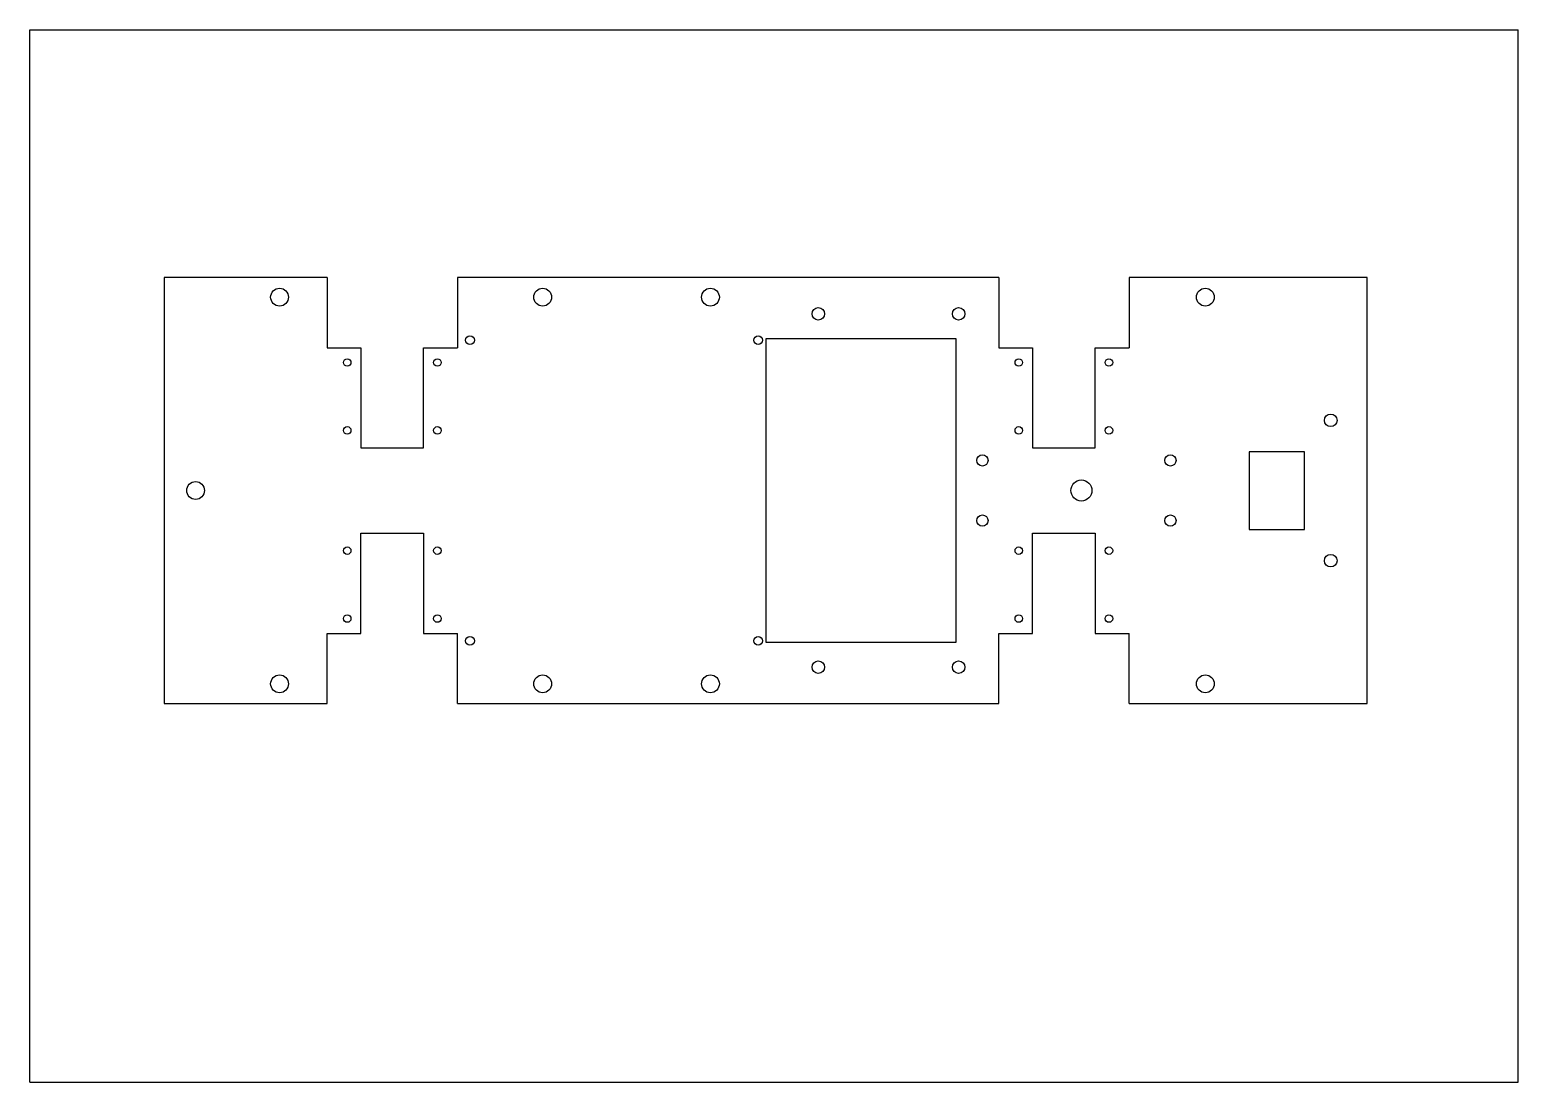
# Model space of a CAD drawing. Header units: millimetres. Extents: x 0 to 594, y 0 to 420.
import ezdxf

# ---------------------------------------------------------------- set-up
doc = ezdxf.new("R2010")
doc.units = ezdxf.units.MM
doc.header["$LTSCALE"] = 32.67
doc.layers.get('0').update_dxf_attribs({"linetype": 'CONTINUOUS'})
doc.layers.add('ACHSEN', color=7, linetype='CONTINUOUS')

msp = doc.modelspace()

# ---------------------------------------------------------------- linework, layer by layer
at = {"color": 7, "linetype": 'CONTINUOUS'}
for p, q in [((0, 0), (0, 420)), ((0, 420), (594, 420)), ((594, 0), (594, 420)), ((0, 0), (594, 0))]:
    msp.add_line(p, q, dxfattribs=at)
at = {"color": 1, "linetype": 'CONTINUOUS'}
for p, q in [((53.68, 321.13), (53.68, 151.13)), ((118.68, 321.13), (53.68, 321.13)), ((118.68, 321.13), (118.68, 293.13)), ((170.68, 321.13), (170.68, 293.13)), ((386.68, 321.13), (170.68, 321.13)), ((386.68, 321.13), (386.68, 293.13)), ((533.68, 321.13), (438.68, 321.13)), ((438.68, 321.13), (438.68, 293.13)), ((533.68, 151.13), (533.68, 321.13)), ((118.68, 293.13), (132.18, 293.13)), ((132.18, 293.13), (132.18, 253.13)), ((157.18, 253.13), (157.18, 293.13)), ((157.18, 293.13), (170.68, 293.13)), ((293.68, 296.63), (293.68, 175.63)), ((369.68, 296.63), (293.68, 296.63)), ((369.68, 175.63), (369.68, 296.63)), ((386.68, 293.13), (400.18, 293.13)), ((400.18, 293.13), (400.18, 253.13)), ((425.18, 293.13), (438.68, 293.13)), ((425.18, 253.13), (425.18, 293.13)), ((132.18, 253.13), (157.18, 253.13)), ((400.18, 253.13), (425.18, 253.13)), ((508.68, 251.63), (486.68, 251.63)), ((486.68, 251.63), (486.68, 220.63)), ((508.68, 220.63), (508.68, 251.63)), ((486.68, 220.63), (508.68, 220.63)), ((132.18, 179.13), (132.18, 219.13)), ((132.18, 219.13), (157.18, 219.13)), ((157.18, 219.13), (157.18, 179.13)), ((400.18, 219.13), (425.18, 219.13)), ((400.18, 179.13), (400.18, 219.13)), ((425.18, 219.13), (425.18, 179.13)), ((118.68, 151.13), (118.68, 179.13)), ((118.68, 179.13), (132.18, 179.13)), ((157.18, 179.13), (170.68, 179.13)), ((170.68, 151.13), (170.68, 179.13)), ((386.68, 179.13), (400.18, 179.13)), ((386.68, 151.13), (386.68, 179.13)), ((425.18, 179.13), (438.68, 179.13)), ((438.68, 151.13), (438.68, 179.13)), ((293.68, 175.63), (369.68, 175.63)), ((53.68, 151.13), (118.68, 151.13)), ((170.68, 151.13), (386.68, 151.13)), ((438.68, 151.13), (533.68, 151.13))]:
    msp.add_line(p, q, dxfattribs=at)
for centre, radius in [((126.68, 287.23), 1.5), ((162.68, 287.23), 1.5), ((394.68, 287.23), 1.5), ((430.68, 287.23), 1.5), ((126.68, 260.13), 1.5), ((162.68, 260.13), 1.5), ((394.68, 260.13), 1.5), ((430.68, 260.13), 1.5), ((419.68, 236.13), 4.2), ((126.68, 212.13), 1.5), ((162.68, 212.13), 1.5), ((394.68, 212.13), 1.5), ((430.68, 212.13), 1.5), ((126.68, 185.03), 1.5), ((162.68, 185.03), 1.5), ((394.68, 185.03), 1.5), ((430.68, 185.03), 1.5)]:
    msp.add_circle(centre, radius, dxfattribs=at)
at = {"layer": 'ACHSEN', "color": 1, "linetype": 'CONTINUOUS'}
for centre, radius in [((99.68, 313.29), 3.55), ((204.68, 313.29), 3.55), ((271.64, 313.29), 3.55), ((469.14, 313.29), 3.55), ((314.68, 306.63), 2.5), ((370.68, 306.63), 2.5), ((175.68, 296.13), 1.75), ((290.68, 296.13), 1.75), ((519.18, 264.13), 2.5), ((380.18, 248.13), 2.25), ((455.18, 248.13), 2.25), ((66.18, 236.13), 3.55), ((380.18, 224.13), 2.25), ((455.18, 224.13), 2.25), ((519.18, 208.13), 2.5), ((175.68, 176.13), 1.75), ((290.68, 176.13), 1.75), ((314.68, 165.63), 2.5), ((370.68, 165.63), 2.5), ((99.68, 158.98), 3.55), ((204.68, 158.98), 3.55), ((271.64, 158.98), 3.55), ((469.14, 158.98), 3.55)]:
    msp.add_circle(centre, radius, dxfattribs=at)

doc.saveas('drawing.dxf')
